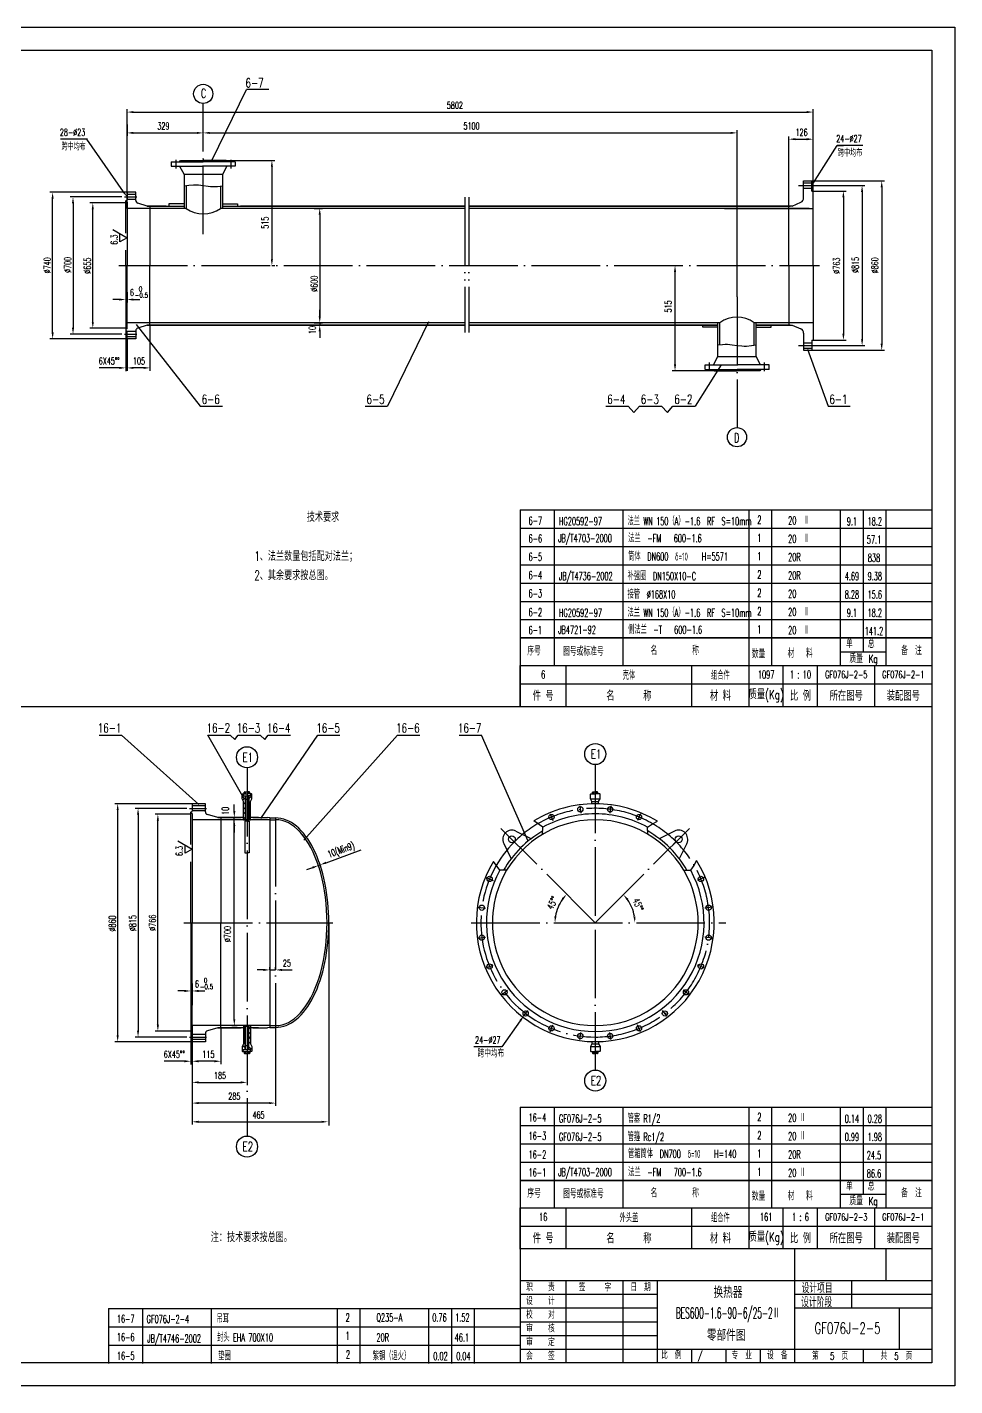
# Model space of a CAD drawing. Extents: x -1018 to 1609, y -45 to 1303.
# Drawn here: x -583 to -177, y -41 to 553 of the extents above; entities that cross this region are included whole.
import ezdxf
from ezdxf.enums import TextEntityAlignment as Align

# ---------------------------------------------------------------- set-up
doc = ezdxf.new("R2010")
doc.units = 0
doc.header["$MEASUREMENT"] = 0
doc.linetypes.add('DASHDOT-M', pattern=[36, 30, -3, 0, -3])
doc.linetypes.add('DIVIDE-M', pattern=[39, 30, -3, 0, -3, 0, -3])
doc.layers.get('0').update_dxf_attribs({"linetype": 'CONTINUOUS'})
for name, color, linetype in [('CDR_DWG1', 4, 'CONTINUOUS'), ('CDR_DWG2', 2, 'CONTINUOUS'), ('CDR_DWG3', 1, 'DASHDOT-M'), ('CDR_DWG4', 3, 'DIVIDE-M')]:
    doc.layers.add(name, color=color, linetype=linetype)
doc.styles.add('HZ', font='romans', dxfattribs={"width": 0.7, "bigfont": 'hz'})

# ---------------------------------------------------------------- blocks, each defined once
blk = doc.blocks.new('*X49')
for p, q in [((15.53, 49.48), (16.04, 49.98)), ((15.79, 47.61), (16.92, 48.74)), ((18.35, 48.05), (19.73, 49.43)), ((16.16, 45.86), (16.92, 46.62)), ((16.16, 43.74), (16.92, 44.5)), ((16.16, 41.62), (16.92, 42.38)), ((18.35, 45.93), (19.1, 46.68)), ((18.35, 43.8), (19.1, 44.56)), ((18.35, 41.68), (19.1, 42.44)), ((16.16, 39.5), (16.92, 40.26)), ((18.35, 39.56), (19.1, 40.32))]:
    blk.add_line(p, q)

msp = doc.modelspace()

# ---------------------------------------------------------------- linework, layer by layer
for p, q in [((-1018.08, 552.71), (-177.08, 552.71)), ((-177.08, 552.71), (-177.08, -41.29)), ((-501.91, 494.48), (-486.81, 525.45)), ((-477.11, 525.45), (-486.81, 525.45)), ((-539.02, 510.22), (-539.02, 516.83)), ((-505.72, 506.48), (-505.72, 519.34)), ((-239.02, 481.08), (-239.02, 516.83)), ((-536.22, 515.58), (-241.82, 515.58)), ((-539.02, 510.22), (-539.02, 505.23)), ((-539.02, 473.48), (-539.02, 510.22)), ((-536.22, 506.48), (-508.52, 506.48)), ((-505.72, 498.93), (-505.72, 507.73)), ((-505.72, 506.48), (-505.72, 507.73)), ((-502.92, 506.48), (-275.12, 506.48)), ((-272.32, 434.78), (-272.32, 507.73)), ((-249.62, 474.48), (-249.62, 504.98)), ((-239.02, 492.03), (-239.02, 504.98)), ((-556.74, 503.7), (-568.09, 503.7)), ((-556.38, 503.7), (-556.74, 503.7)), ((-540.61, 480.77), (-556.56, 503.7)), ((-246.82, 503.73), (-241.82, 503.73)), ((-238.13, 485.85), (-228.6, 500.95)), ((-228.6, 500.95), (-225.8, 500.95)), ((-217.25, 500.95), (-228.6, 500.95)), ((-495.71, 494.48), (-474.45, 494.48)), ((-475.7, 491.68), (-475.7, 451.28)), ((-239.62, 485.48), (-207.8, 485.48)), ((-237.52, 483.48), (-216.38, 483.48)), ((-209.05, 482.68), (-209.05, 414.28)), ((-539.02, 480.51), (-572.83, 480.51)), ((-571.58, 419.26), (-571.58, 477.71)), ((-541.29, 478.47), (-563.91, 478.47)), ((-562.66, 475.67), (-562.66, 421.3)), ((-539.62, 475.88), (-555.26, 475.88)), ((-239.02, 481.08), (-224.56, 481.08)), ((-225.81, 478.28), (-225.81, 418.68)), ((-217.63, 480.68), (-217.63, 416.28)), ((-554.01, 423.88), (-554.01, 473.08)), ((-457.17, 473.48), (-453.53, 473.48)), ((-454.78, 470.68), (-454.78, 426.28)), ((-545.26, 464.25), (-539.02, 460.64)), ((-542.14, 458.84), (-542.14, 462.45)), ((-539.02, 460.64), (-542.14, 458.84)), ((-475.79, 448.48), (-474.45, 448.48)), ((-301.79, 448.48), (-298.18, 448.48)), ((-299.43, 405.28), (-299.43, 445.68)), ((-539.62, 433.76), (-539.62, 432.37)), ((-539.02, 436.87), (-539.02, 432.37)), ((-542.42, 433.62), (-545.22, 433.62)), ((-539.02, 433.62), (-539.62, 433.62)), ((-539.02, 433.62), (-539.62, 433.62)), ((-536.22, 433.62), (-533.42, 433.62)), ((-454.78, 426.28), (-454.78, 429.08)), ((-535.12, 422.77), (-507, 386.95)), ((-529, 422.68), (-529, 402.49)), ((-457.17, 423.48), (-453.53, 423.48)), ((-454.78, 422.48), (-456.03, 422.48)), ((-454.78, 423.48), (-454.78, 422.48)), ((-454.78, 423.48), (-454.78, 422.48)), ((-407.24, 423.84), (-425.22, 386.95)), ((-539.02, 416.46), (-572.83, 416.46)), ((-541.29, 418.5), (-563.91, 418.5)), ((-539.62, 421.08), (-555.26, 421.08)), ((-539.62, 420.46), (-539.62, 402.32)), ((-539.02, 416.46), (-539.02, 404.99)), ((-454.78, 419.68), (-454.78, 416.88)), ((-239.02, 415.88), (-224.56, 415.88)), ((-241.55, 411.99), (-232.53, 386.95)), ((-239.62, 411.48), (-207.8, 411.48)), ((-237.52, 413.48), (-216.38, 413.48)), ((-539.02, 403.74), (-539.02, 404.99)), ((-539.02, 404.98), (-539.02, 402.49)), ((-279.32, 405.08), (-290.64, 386.95)), ((-542.42, 403.74), (-551.2, 403.74)), ((-539.02, 403.74), (-539.62, 403.74)), ((-539.02, 403.74), (-539.62, 403.74)), ((-531.8, 403.74), (-536.22, 403.74)), ((-277.32, 402.48), (-300.68, 402.48)), ((-272.32, 398.04), (-272.32, 389.23)), ((-507, 386.95), (-497.3, 386.95)), ((-434.92, 386.95), (-425.22, 386.95)), ((-329.65, 386.95), (-319.95, 386.95)), ((-319.95, 386.95), (-317.45, 384.21)), ((-317.45, 384.21), (-315, 386.95)), ((-315, 386.95), (-305.3, 386.95)), ((-305.3, 386.95), (-302.79, 384.21)), ((-302.79, 384.21), (-300.34, 386.95)), ((-300.34, 386.95), (-290.64, 386.95)), ((-272.32, 390.48), (-272.32, 377.63)), ((-232.53, 386.95), (-222.83, 386.95)), ((-217.08, 293.68), (-217.08, 341.68)), ((-367.08, 333.68), (-187.08, 333.68)), ((-367.08, 325.68), (-187.08, 325.68)), ((-367.08, 317.68), (-187.08, 317.68)), ((-367.08, 309.68), (-187.08, 309.68)), ((-367.08, 301.68), (-187.08, 301.68)), ((-367.08, 293.68), (-187.08, 293.68)), ((-367.08, 293.68), (-187.08, 293.68)), ((-217.08, 285.68), (-217.08, 293.68)), ((-367.08, 285.68), (-187.08, 285.68)), ((-187.08, 285.68), (-367.08, 285.68)), ((-217.08, 279.68), (-217.08, 285.68)), ((-227.08, 279.68), (-207.08, 279.68)), ((-367.08, 255.68), (-367.08, 273.68)), ((-367.08, 265.68), (-187.08, 265.68)), ((-367.08, 265.68), (-187.08, 265.68)), ((-993.08, 255.71), (-187.08, 255.71)), ((-551.22, 243.24), (-541.52, 243.24)), ((-507.58, 212.79), (-541.52, 243.24)), ((-487.87, 215.39), (-503.68, 243.24)), ((-503.68, 243.24), (-493.98, 243.24)), ((-493.98, 243.24), (-491.95, 241.23)), ((-491.95, 241.23), (-490.47, 243.24)), ((-490.47, 243.24), (-480.77, 243.24)), ((-480.77, 243.24), (-478.74, 241.23)), ((-480.55, 206.78), (-455.66, 243.24)), ((-478.74, 241.23), (-477.26, 243.24)), ((-477.26, 243.24), (-467.56, 243.24)), ((-461.76, 197.26), (-420.78, 243.24)), ((-455.66, 243.24), (-445.96, 243.24)), ((-420.78, 243.24), (-411.08, 243.24)), ((-393.77, 243.24), (-384.07, 243.24)), ((-363.7, 196.8), (-384.07, 243.24)), ((-510.56, 213.22), (-544.38, 213.22)), ((-543.13, 111.97), (-543.13, 210.42)), ((-512.83, 211.18), (-535.46, 211.18)), ((-534.21, 208.38), (-534.21, 114.01)), ((-511.16, 208.59), (-526.81, 208.59)), ((-492.13, 209.99), (-492.13, 212.79)), ((-525.56, 116.59), (-525.56, 205.79)), ((-492.13, 118.99), (-492.13, 207.19)), ((-492.13, 203.39), (-492.13, 200.59)), ((-516.81, 196.96), (-510.56, 193.35)), ((-513.69, 191.55), (-513.69, 195.15)), ((-510.56, 193.35), (-513.69, 191.55)), ((-452, 187.43), (-436.7, 193.08)), ((-458, 185.22), (-460.63, 184.25)), ((-455.11, 185.46), (-455.81, 187.36)), ((-455.37, 186.19), (-454.62, 186.47)), ((-454.36, 185.74), (-455.06, 187.64)), ((-450.78, 161.19), (-450.78, 72.53)), ((-479.38, 140.54), (-482.18, 140.54)), ((-476.58, 140.54), (-476.58, 141.79)), ((-476.58, 140.54), (-474.08, 140.54)), ((-474.08, 140.54), (-474.08, 141.79)), ((-471.28, 140.54), (-466.77, 140.54)), ((-513.96, 131.33), (-516.76, 131.33)), ((-511.16, 131.47), (-511.16, 125.08)), ((-510.56, 131.33), (-511.16, 131.33)), ((-510.56, 131.33), (-511.16, 131.33)), ((-510.56, 134.58), (-510.56, 125.08)), ((-507.76, 131.33), (-504.96, 131.33)), ((-511.16, 113.79), (-526.81, 113.79)), ((-511.16, 113.17), (-511.16, 99.2)), ((-510.56, 116.19), (-510.56, 74.77)), ((-498.06, 115.39), (-498.06, 99.36)), ((-493.25, 116.19), (-490.88, 116.19)), ((-474.08, 117.6), (-474.08, 81.07)), ((-367.07, 118.33), (-375.19, 106.9)), ((-510.56, 109.17), (-544.38, 109.17)), ((-512.83, 111.21), (-535.46, 111.21)), ((-510.56, 109.17), (-510.56, 112.5)), ((-510.56, 101.86), (-510.56, 99.36)), ((-510.56, 100.61), (-510.56, 101.86)), ((-375.19, 106.9), (-387.37, 106.9)), ((-513.96, 100.61), (-522.75, 100.61)), ((-510.56, 100.61), (-511.16, 100.61)), ((-510.56, 100.61), (-511.16, 100.61)), ((-500.86, 100.61), (-507.76, 100.61)), ((-510.56, 91.48), (-510.56, 90.12)), ((-507.76, 91.37), (-489.38, 91.37)), ((-486.58, 91.48), (-486.58, 90.12)), ((-510.56, 83.65), (-510.56, 81.78)), ((-510.56, 82.71), (-510.56, 81.07)), ((-476.88, 82.32), (-507.76, 82.32)), ((-217.08, 48.52), (-217.08, 80.52)), ((-510.56, 75.23), (-510.56, 72.89)), ((-507.76, 74.14), (-453.97, 74.14)), ((-367.08, 72.52), (-187.08, 72.52)), ((-367.08, 64.52), (-187.08, 64.52)), ((-367.08, 56.52), (-187.08, 56.52)), ((-187.08, 48.52), (-367.08, 48.52)), ((-367.08, 48.52), (-187.08, 48.52)), ((-217.08, 42.52), (-217.08, 48.52)), ((-227.08, 42.52), (-207.08, 42.52)), ((-367.08, 18.52), (-367.08, 36.52)), ((-367.08, 36.52), (-187.08, 36.52)), ((-367.08, 28.52), (-187.08, 28.52)), ((-367.08, 28.52), (-187.08, 28.52)), ((-367.08, 18.74), (-187.08, 18.74)), ((-207.09, 4.74), (-207.09, 18.74)), ((-367.09, 4.74), (-187.09, 4.74)), ((-347.09, -31.26), (-347.09, 4.74)), ((-322.09, -31.26), (-322.09, 4.74)), ((-307.09, -31.26), (-307.09, 4.74)), ((-222.09, -7.26), (-222.09, 4.74)), ((-222.09, -7.26), (-222.09, 4.74)), ((-367.09, -1.26), (-307.09, -1.26)), ((-247.09, -1.26), (-187.09, -1.26)), ((-397.08, -31.48), (-397.08, -7.48)), ((-387.08, -31.48), (-387.08, -7.48)), ((-367.09, -7.26), (-307.09, -7.26)), ((-247.09, -7.26), (-187.09, -7.26)), ((-201.47, -7.26), (-201.47, -25.26)), ((-547.08, -15.48), (-367.08, -15.48)), ((-367.09, -13.26), (-307.09, -13.26)), ((-547.08, -23.48), (-367.08, -23.48)), ((-367.09, -19.26), (-307.09, -19.26)), ((-367.09, -25.26), (-187.09, -25.26)), ((-292.09, -31.26), (-292.09, -25.26)), ((-277.09, -31.26), (-277.09, -25.26)), ((-262.09, -31.26), (-262.09, -25.26)), ((-217.09, -31.26), (-217.09, -25.26)), ((-177.08, -41.29), (-1018.08, -41.29))]:
    msp.add_line(p, q)
at = {"extrusion": (0, 0, -1), "flags": 128}
for points in [[(514.12, 483.34), (512.01, 483.62), (509.91, 483.8), (508.86, 483.82), (507.81, 483.78), (505.71, 483.54), (503.62, 483.24), (502.57, 483.12), (501.52, 483.05), (500.47, 483.04), (499.42, 483.11), (497.32, 483.34)], [(263.92, 413.62), (266.02, 413.34), (268.13, 413.16), (269.18, 413.14), (270.23, 413.19), (272.32, 413.43), (274.42, 413.73), (275.47, 413.85), (276.52, 413.92), (277.57, 413.92), (278.62, 413.86), (280.72, 413.62)]]:
    msp.add_lwpolyline(points, dxfattribs=at)
for radius, start, end in [(17.63, 144.11024, 170.88976), (17.35, 9.25788, 35.74212)]:
    msp.add_arc((-334.31, 161.19), radius, start, end)
for points in [[(-536.22, 516.05), (-536.22, 515.12), (-539.02, 515.58)], [(-241.82, 516.05), (-241.82, 515.12), (-239.02, 515.58)], [(-536.22, 506.95), (-536.22, 506.02), (-539.02, 506.48)], [(-508.52, 506.95), (-508.52, 506.02), (-505.72, 506.48)], [(-502.92, 506.95), (-502.92, 506.02), (-505.72, 506.48)], [(-275.12, 506.95), (-275.12, 506.02), (-272.32, 506.48)], [(-246.82, 504.2), (-246.82, 503.27), (-249.62, 503.73)], [(-241.82, 504.2), (-241.82, 503.27), (-239.02, 503.73)], [(-476.17, 491.68), (-475.23, 491.68), (-475.7, 494.48)], [(-237.73, 485.6), (-238.52, 486.1), (-239.62, 483.48)], [(-218.1, 480.68), (-217.16, 480.68), (-217.63, 483.48)], [(-209.52, 482.68), (-208.59, 482.68), (-209.05, 485.48)], [(-571.11, 477.71), (-572.05, 477.71), (-571.58, 480.51)], [(-562.2, 475.67), (-563.13, 475.67), (-562.66, 478.47)], [(-553.55, 473.08), (-554.48, 473.08), (-554.01, 475.88)], [(-540.23, 481.03), (-541, 480.5), (-539.02, 478.47)], [(-226.28, 478.28), (-225.34, 478.28), (-225.81, 481.08)], [(-455.25, 470.68), (-454.31, 470.68), (-454.78, 473.48)], [(-476.17, 451.28), (-475.23, 451.28), (-475.7, 448.48)], [(-299.89, 445.68), (-298.96, 445.68), (-299.43, 448.48)], [(-542.42, 434.09), (-542.42, 433.15), (-539.62, 433.62)], [(-536.22, 434.09), (-536.22, 433.15), (-539.02, 433.62)], [(-536.22, 434.09), (-536.22, 433.15), (-539.02, 433.62)], [(-553.55, 423.88), (-554.48, 423.88), (-554.01, 421.08)], [(-455.25, 426.28), (-454.31, 426.28), (-454.78, 423.48)], [(-455.25, 426.28), (-454.31, 426.28), (-454.78, 423.48)], [(-455.25, 419.68), (-454.31, 419.68), (-454.78, 422.48)], [(-571.11, 419.26), (-572.05, 419.26), (-571.58, 416.46)], [(-562.2, 421.3), (-563.13, 421.3), (-562.66, 418.5)], [(-226.28, 418.68), (-225.34, 418.68), (-225.81, 415.88)], [(-218.1, 416.28), (-217.16, 416.28), (-217.63, 413.48)], [(-209.52, 414.28), (-208.59, 414.28), (-209.05, 411.48)], [(-542.42, 404.2), (-542.42, 403.27), (-539.62, 403.74)], [(-536.22, 404.2), (-536.22, 403.27), (-539.02, 403.74)], [(-531.8, 404.2), (-531.8, 403.27), (-529, 403.74)], [(-299.89, 405.28), (-298.96, 405.28), (-299.43, 402.48)], [(-542.66, 210.42), (-543.59, 210.42), (-543.13, 213.22)], [(-533.75, 208.38), (-534.68, 208.38), (-534.21, 211.18)], [(-525.09, 205.79), (-526.03, 205.79), (-525.56, 208.59)], [(-492.6, 209.99), (-491.67, 209.99), (-492.13, 207.19)], [(-492.6, 203.39), (-491.67, 203.39), (-492.13, 206.19)], [(-492.6, 203.39), (-491.67, 203.39), (-492.13, 206.19)], [(-458.16, 185.66), (-457.84, 184.78), (-455.37, 186.19)], [(-452.16, 187.87), (-451.84, 187), (-454.62, 186.47)], [(-348.94, 171.83), (-348.23, 171.22), (-346.77, 173.66)], [(-320.58, 171.02), (-319.87, 171.63), (-322.04, 173.46)], [(-351.25, 163.95), (-352.18, 164.02), (-351.93, 161.19)], [(-316.72, 164.02), (-317.65, 163.95), (-316.96, 161.19)], [(-479.38, 141.01), (-479.38, 140.08), (-476.58, 140.54)], [(-471.28, 141.01), (-471.28, 140.08), (-474.08, 140.54)], [(-513.96, 131.8), (-513.96, 130.86), (-511.16, 131.33)], [(-507.76, 131.8), (-507.76, 130.86), (-510.56, 131.33)], [(-507.76, 131.8), (-507.76, 130.86), (-510.56, 131.33)], [(-492.6, 118.99), (-491.67, 118.99), (-492.13, 116.19)], [(-367.45, 118.6), (-366.69, 118.06), (-365.44, 120.61)], [(-533.75, 114.01), (-534.68, 114.01), (-534.21, 111.21)], [(-525.09, 116.59), (-526.03, 116.59), (-525.56, 113.79)], [(-542.66, 111.97), (-543.59, 111.97), (-543.13, 109.17)], [(-513.96, 101.08), (-513.96, 100.14), (-511.16, 100.61)], [(-507.76, 101.08), (-507.76, 100.14), (-510.56, 100.61)], [(-500.86, 101.08), (-500.86, 100.14), (-498.06, 100.61)], [(-507.76, 91.84), (-507.76, 90.91), (-510.56, 91.37)], [(-489.38, 91.84), (-489.38, 90.91), (-486.58, 91.37)], [(-507.76, 82.79), (-507.76, 81.86), (-510.56, 82.32)], [(-476.88, 82.79), (-476.88, 81.86), (-474.08, 82.32)], [(-507.76, 74.6), (-507.76, 73.67), (-510.56, 74.14)], [(-453.97, 74.6), (-453.97, 73.67), (-451.17, 74.14)]]:
    msp.add_solid(points)
at = {"layer": 'CDR_DWG1'}
for p, q in [((-993.08, 542.71), (-187.08, 542.71)), ((-187.08, 542.71), (-187.08, -31.29)), ((-519.72, 493.88), (-519.72, 491.88)), ((-519.72, 493.88), (-505.72, 493.88)), ((-516.17, 493.88), (-515.72, 494.48)), ((-515.72, 494.48), (-505.72, 494.48)), ((-495.71, 494.48), (-505.72, 494.48)), ((-491.72, 493.88), (-505.72, 493.88)), ((-495.26, 493.88), (-495.71, 494.48)), ((-491.72, 493.88), (-491.72, 491.88)), ((-519.72, 491.88), (-505.72, 491.88)), ((-516.05, 491.88), (-514.12, 488.24)), ((-497.32, 488.24), (-514.12, 488.24)), ((-514.12, 488.24), (-514.12, 473.48)), ((-491.72, 491.88), (-505.72, 491.88)), ((-495.38, 491.88), (-497.32, 488.24)), ((-497.32, 488.24), (-497.32, 473.48)), ((-513.22, 483.47), (-513.22, 473.48)), ((-498.22, 483.23), (-498.22, 473.48)), ((-243.22, 485.48), (-239.62, 485.48)), ((-243.22, 478.01), (-243.22, 485.48)), ((-243.22, 484.63), (-239.62, 484.63)), ((-243.22, 482.33), (-239.62, 482.33)), ((-239.62, 481.08), (-239.62, 485.48)), ((-539.62, 476.83), (-539.02, 477.17)), ((-539.62, 462.6), (-539.62, 476.83)), ((-539.02, 476.19), (-539.62, 476.19)), ((-539.02, 480.51), (-539.02, 477.17)), ((-535.22, 480.51), (-539.02, 480.51)), ((-535.22, 479.62), (-539.02, 479.62)), ((-535.22, 477.32), (-539.02, 477.32)), ((-539.02, 476.19), (-539.02, 448.48)), ((-535.22, 476.98), (-535.22, 480.51)), ((-530.29, 474.48), (-534.33, 475.82)), ((-514.12, 475.48), (-520.72, 475.48)), ((-520.72, 475.48), (-520.72, 474.48)), ((-497.32, 475.48), (-490.72, 475.48)), ((-490.72, 475.48), (-490.72, 474.48)), ((-248.15, 474.48), (-244.39, 476.19)), ((-239.62, 481.08), (-239.02, 481.08)), ((-239.02, 448.48), (-239.02, 481.08)), ((-513.22, 473.48), (-539.02, 473.48)), ((-530.31, 474.48), (-514.12, 474.48)), ((-521.97, 474.48), (-530.29, 474.48)), ((-529.02, 474.48), (-529.02, 448.48)), ((-391.29, 473.48), (-498.22, 473.48)), ((-497.32, 474.48), (-391.29, 474.48)), ((-391.29, 474.48), (-489.47, 474.48)), ((-338.5, 474.48), (-389.57, 474.48)), ((-389.57, 474.48), (-338.5, 474.48)), ((-338.5, 473.48), (-389.57, 473.48)), ((-338.5, 474.48), (-275.06, 474.48)), ((-275.06, 474.48), (-338.5, 474.48)), ((-273.85, 473.48), (-338.5, 473.48)), ((-277.77, 473.48), (-239.02, 473.48)), ((-240.82, 473.48), (-277.77, 473.48)), ((-276.57, 474.48), (-249.03, 474.48)), ((-249.01, 474.48), (-276.57, 474.48)), ((-276.57, 474.48), (-249.03, 474.48)), ((-248.15, 474.48), (-276.57, 474.48)), ((-249.62, 448.48), (-249.62, 474.48)), ((-539.62, 448.48), (-539.62, 455.16)), ((-539.62, 448.48), (-539.62, 420.14)), ((-539.02, 420.78), (-539.02, 448.48)), ((-529, 422.68), (-529, 448.48)), ((-249.62, 448.48), (-249.62, 422.48)), ((-239.02, 448.48), (-239.02, 415.88)), ((-391.29, 423.48), (-539.02, 423.48)), ((-530.29, 422.48), (-534.33, 421.14)), ((-530.31, 422.48), (-391.29, 422.48)), ((-391.29, 422.48), (-530.29, 422.48)), ((-382.37, 423.48), (-389.57, 423.48)), ((-389.57, 422.48), (-383.58, 422.48)), ((-383.58, 422.48), (-389.57, 422.48)), ((-338.5, 423.48), (-387.28, 423.48)), ((-338.5, 422.48), (-386.07, 422.48)), ((-386.07, 422.48), (-338.5, 422.48)), ((-279.82, 423.48), (-338.5, 423.48)), ((-280.72, 422.48), (-338.5, 422.48)), ((-338.5, 422.48), (-280.72, 422.48)), ((-287.32, 421.48), (-287.32, 422.48)), ((-280.72, 408.73), (-280.72, 423.48)), ((-279.82, 413.73), (-279.82, 423.48)), ((-264.82, 413.5), (-264.82, 423.48)), ((-239.02, 423.48), (-264.82, 423.48)), ((-263.92, 408.73), (-263.92, 423.48)), ((-263.92, 422.48), (-248.15, 422.48)), ((-249.03, 422.48), (-263.92, 422.48)), ((-257.32, 421.48), (-257.32, 422.48)), ((-248.15, 422.48), (-244.39, 420.77)), ((-539.02, 420.78), (-539.62, 420.78)), ((-539.62, 420.14), (-539.02, 419.8)), ((-539.02, 416.46), (-539.02, 419.8)), ((-535.22, 419.65), (-539.02, 419.65)), ((-535.22, 417.35), (-539.02, 417.35)), ((-535.22, 416.46), (-539.02, 416.46)), ((-535.22, 419.99), (-535.22, 416.46)), ((-280.72, 421.48), (-287.32, 421.48)), ((-263.92, 421.48), (-257.32, 421.48)), ((-243.22, 418.95), (-243.22, 411.48)), ((-239.62, 415.88), (-239.02, 415.88)), ((-239.62, 415.88), (-239.62, 411.48)), ((-243.22, 414.63), (-239.62, 414.63)), ((-243.22, 412.33), (-239.62, 412.33)), ((-243.22, 411.48), (-239.62, 411.48)), ((-286.32, 405.08), (-272.32, 405.08)), ((-286.32, 403.08), (-286.32, 405.08)), ((-282.65, 405.08), (-280.72, 408.73)), ((-280.72, 408.73), (-263.92, 408.73)), ((-258.32, 405.08), (-272.32, 405.08)), ((-261.99, 405.08), (-263.92, 408.73)), ((-258.32, 403.08), (-258.32, 405.08)), ((-286.32, 403.08), (-272.32, 403.08)), ((-282.77, 403.08), (-282.33, 402.48)), ((-282.33, 402.48), (-272.32, 402.48)), ((-258.32, 403.08), (-272.32, 403.08)), ((-262.32, 402.48), (-272.32, 402.48)), ((-261.87, 403.08), (-262.32, 402.48)), ((-367.08, 341.68), (-367.08, 293.68)), ((-367.08, 341.68), (-187.08, 341.68)), ((-352.08, 293.68), (-352.08, 341.68)), ((-322.08, 293.68), (-322.08, 341.68)), ((-267.08, 293.68), (-267.08, 341.68)), ((-257.08, 293.68), (-257.08, 341.68)), ((-227.08, 293.68), (-227.08, 341.68)), ((-207.08, 293.68), (-207.08, 341.68)), ((-367.08, 293.68), (-367.08, 255.68)), ((-352.08, 285.68), (-352.08, 293.68)), ((-322.08, 285.68), (-322.08, 293.68)), ((-267.08, 285.68), (-267.08, 293.68)), ((-257.08, 285.68), (-257.08, 293.68)), ((-227.08, 285.68), (-227.08, 293.68)), ((-207.08, 285.68), (-207.08, 293.68)), ((-352.08, 273.68), (-352.08, 285.68)), ((-322.08, 273.68), (-322.08, 285.68)), ((-267.08, 273.68), (-267.08, 285.68)), ((-257.08, 273.68), (-257.08, 285.68)), ((-227.08, 273.68), (-227.08, 285.68)), ((-207.08, 273.68), (-207.08, 285.68)), ((-367.08, 273.68), (-187.08, 273.68)), ((-347.08, 255.68), (-347.08, 273.68)), ((-292.08, 255.68), (-292.08, 273.68)), ((-267.08, 255.68), (-267.08, 273.68)), ((-252.08, 255.68), (-252.08, 273.68)), ((-237.08, 255.68), (-237.08, 273.68)), ((-212.08, 255.68), (-212.08, 273.68)), ((-488.69, 217.37), (-488.52, 217.53)), ((-488.69, 215.27), (-488.69, 217.37)), ((-488.06, 214.17), (-488.69, 215.27)), ((-488.52, 217.53), (-488.19, 217.53)), ((-488.19, 217.53), (-488.19, 216.69)), ((-488.19, 216.69), (-487.43, 216.69)), ((-488.14, 217.51), (-486.58, 217.51)), ((-488.06, 206.36), (-488.06, 214.17)), ((-487.76, 217.51), (-487.76, 218.22)), ((-487.47, 218.35), (-486.58, 218.35)), ((-487.43, 216.69), (-487.43, 206.19)), ((-487.43, 216.69), (-487.31, 216.53)), ((-487.43, 216.69), (-486.59, 216.69)), ((-487.31, 216.53), (-487.31, 206.36)), ((-486.58, 215.02), (-487.3, 215.02)), ((-487.17, 217.51), (-487.17, 218.22)), ((-485.75, 216.69), (-486.59, 216.69)), ((-485.7, 218.35), (-486.58, 218.35)), ((-485.03, 217.51), (-486.58, 217.51)), ((-486.58, 215.02), (-485.88, 215.02)), ((-486, 217.51), (-486, 218.22)), ((-485.75, 216.69), (-485.88, 216.53)), ((-485.88, 216.53), (-485.88, 206.36)), ((-485.75, 216.69), (-485.75, 206.19)), ((-485, 216.69), (-485.75, 216.69)), ((-485.41, 217.51), (-485.41, 218.22)), ((-485.12, 214.17), (-484.49, 215.27)), ((-485.12, 208.29), (-485.12, 214.17)), ((-485, 217.53), (-485, 216.69)), ((-484.66, 217.53), (-485, 217.53)), ((-484.49, 217.37), (-484.66, 217.53)), ((-484.49, 215.27), (-484.49, 217.37)), ((-336.41, 217.37), (-336.25, 217.53)), ((-336.41, 215.27), (-336.41, 217.37)), ((-336.41, 215.27), (-332.21, 215.27)), ((-335.78, 214.17), (-336.41, 215.27)), ((-336.25, 217.53), (-335.91, 217.53)), ((-335.86, 217.51), (-334.31, 217.51)), ((-335.78, 214.17), (-332.84, 214.17)), ((-335.78, 213.17), (-335.78, 214.17)), ((-335.48, 217.51), (-335.48, 218.22)), ((-335.19, 218.35), (-334.31, 218.35)), ((-334.89, 217.51), (-334.89, 218.22)), ((-333.42, 218.35), (-334.31, 218.35)), ((-332.75, 217.51), (-334.31, 217.51)), ((-333.72, 217.51), (-333.72, 218.22)), ((-333.13, 217.51), (-333.13, 218.22)), ((-332.84, 214.17), (-332.21, 215.27)), ((-332.84, 213.17), (-332.84, 214.17)), ((-332.38, 217.53), (-332.72, 217.53)), ((-332.21, 217.37), (-332.38, 217.53)), ((-332.21, 215.27), (-332.21, 217.37)), ((-511.16, 209.54), (-510.56, 209.88)), ((-511.16, 195.31), (-511.16, 209.54)), ((-510.56, 208.9), (-511.16, 208.9)), ((-510.56, 213.22), (-510.56, 209.88)), ((-504.78, 213.22), (-510.56, 213.22)), ((-504.78, 212.33), (-510.56, 212.33)), ((-504.78, 210.03), (-510.56, 210.03)), ((-510.56, 208.9), (-510.56, 161.19)), ((-504.78, 209.69), (-504.78, 213.22)), ((-499.36, 207.19), (-503.9, 208.53)), ((-485.12, 206.36), (-485.12, 208.29)), ((-476.58, 206.19), (-510.56, 206.19)), ((-499.37, 207.19), (-489.08, 207.19)), ((-488.06, 207.19), (-499.36, 207.19)), ((-498.08, 207.19), (-498.08, 161.19)), ((-487.89, 206.19), (-488.06, 206.36)), ((-488.06, 206.21), (-485.12, 206.21)), ((-487.43, 206.19), (-487.89, 206.19)), ((-486.58, 205.6), (-487.52, 205.6)), ((-487.52, 205.6), (-487.52, 191.72)), ((-487.31, 206.36), (-487.43, 206.19)), ((-487.31, 206.36), (-486.59, 206.36)), ((-485.88, 206.36), (-486.59, 206.36)), ((-486.58, 205.6), (-485.65, 205.6)), ((-485.88, 206.36), (-485.75, 206.19)), ((-485.75, 206.19), (-485.29, 206.19)), ((-485.65, 205.6), (-485.65, 191.72)), ((-485.29, 206.19), (-485.12, 206.36)), ((-481.56, 207.19), (-485.12, 207.19)), ((-484.08, 207.19), (-477.65, 207.19)), ((-476.58, 206.99), (-477.65, 207.19)), ((-476.58, 206.99), (-476.58, 161.19)), ((-476.58, 206.99), (-474.08, 206.99)), ((-476.58, 206.19), (-474.08, 206.19)), ((-357.21, 202.92), (-361.12, 205.75)), ((-357.33, 199.86), (-357.21, 202.92)), ((-311.4, 202.92), (-309.26, 204.47)), ((-311.29, 199.86), (-311.4, 202.92)), ((-309.26, 204.47), (-307.11, 205.51)), ((-368.99, 201.23), (-362.25, 197.91)), ((-299.62, 201.23), (-306.36, 197.91)), ((-300.18, 195.31), (-297.72, 197.77)), ((-487.52, 191.72), (-486.58, 191.72)), ((-485.65, 191.72), (-486.58, 191.72)), ((-374.35, 195.88), (-371.03, 189.14)), ((-294.27, 195.88), (-297.58, 189.14)), ((-511.16, 161.19), (-511.16, 187.86)), ((-376.03, 184.1), (-378.86, 188)), ((-372.97, 184.21), (-376.03, 184.1)), ((-295.64, 184.21), (-292.58, 184.1)), ((-292.58, 184.1), (-291.03, 186.24)), ((-291.03, 186.24), (-289.98, 188.39)), ((-511.16, 161.19), (-511.16, 112.85)), ((-510.56, 113.48), (-510.56, 161.19)), ((-498.06, 115.39), (-498.06, 161.19)), ((-476.58, 161.19), (-476.58, 115.39)), ((-510.56, 113.48), (-511.16, 113.48)), ((-476.58, 116.19), (-511.1, 116.19)), ((-499.36, 115.19), (-503.9, 113.85)), ((-499.37, 115.19), (-489.08, 115.19)), ((-488.06, 115.19), (-499.36, 115.19)), ((-487.89, 116.19), (-488.06, 116.02)), ((-488.06, 116.17), (-485.12, 116.17)), ((-488.06, 116.02), (-488.06, 108.21)), ((-487.43, 116.19), (-487.89, 116.19)), ((-487.31, 116.02), (-487.43, 116.19)), ((-487.43, 105.69), (-487.43, 116.19)), ((-487.31, 116.02), (-486.59, 116.02)), ((-487.31, 105.86), (-487.31, 116.02)), ((-485.88, 116.02), (-486.59, 116.02)), ((-485.88, 116.02), (-485.75, 116.19)), ((-485.88, 105.86), (-485.88, 116.02)), ((-485.75, 116.19), (-485.29, 116.19)), ((-485.75, 105.69), (-485.75, 116.19)), ((-485.29, 116.19), (-485.12, 116.02)), ((-485.12, 116.02), (-485.12, 114.1)), ((-481.56, 115.19), (-485.12, 115.19)), ((-485.12, 114.1), (-485.12, 108.21)), ((-484.08, 115.19), (-477.65, 115.19)), ((-476.58, 115.39), (-477.65, 115.19)), ((-476.58, 116.19), (-474.08, 116.19)), ((-476.58, 115.39), (-474.08, 115.39)), ((-511.16, 112.85), (-510.56, 112.5)), ((-504.78, 112.36), (-510.56, 112.36)), ((-504.78, 110.06), (-510.56, 110.06)), ((-504.78, 109.17), (-510.56, 109.17)), ((-504.78, 112.7), (-504.78, 109.17)), ((-488.06, 108.21), (-488.69, 107.12)), ((-488.69, 107.12), (-488.69, 105.02)), ((-486.58, 107.36), (-487.3, 107.36)), ((-486.58, 107.36), (-485.88, 107.36)), ((-485.12, 108.21), (-484.49, 107.12)), ((-484.49, 107.12), (-484.49, 105.02)), ((-335.78, 108.21), (-336.41, 107.12)), ((-336.41, 107.12), (-336.41, 105.02)), ((-336.41, 107.12), (-332.21, 107.12)), ((-335.78, 109.21), (-335.78, 108.21)), ((-335.78, 108.21), (-332.84, 108.21)), ((-332.84, 109.21), (-332.84, 108.21)), ((-332.84, 108.21), (-332.21, 107.12)), ((-332.21, 107.12), (-332.21, 105.02)), ((-488.69, 105.02), (-488.52, 104.85)), ((-488.52, 104.85), (-488.19, 104.85)), ((-488.19, 105.69), (-487.43, 105.69)), ((-488.19, 104.85), (-488.19, 105.69)), ((-488.14, 104.88), (-486.58, 104.88)), ((-487.76, 104.88), (-487.76, 104.16)), ((-487.47, 104.04), (-486.58, 104.04)), ((-487.43, 105.69), (-487.31, 105.86)), ((-487.43, 105.7), (-486.59, 105.7)), ((-487.17, 104.88), (-487.17, 104.16)), ((-485.75, 105.7), (-486.59, 105.7)), ((-485.03, 104.88), (-486.58, 104.88)), ((-485.7, 104.04), (-486.58, 104.04)), ((-486, 104.88), (-486, 104.16)), ((-485.75, 105.69), (-485.88, 105.86)), ((-485, 105.69), (-485.75, 105.69)), ((-485.41, 104.88), (-485.41, 104.16)), ((-485, 104.85), (-485, 105.69)), ((-484.66, 104.85), (-485, 104.85)), ((-484.49, 105.02), (-484.66, 104.85)), ((-336.41, 105.02), (-336.25, 104.85)), ((-336.25, 104.85), (-335.91, 104.85)), ((-335.86, 104.88), (-334.31, 104.88)), ((-335.48, 104.88), (-335.48, 104.16)), ((-335.19, 104.04), (-334.31, 104.04)), ((-334.89, 104.88), (-334.89, 104.16)), ((-332.75, 104.88), (-334.31, 104.88)), ((-333.42, 104.04), (-334.31, 104.04)), ((-333.72, 104.88), (-333.72, 104.16)), ((-333.13, 104.88), (-333.13, 104.16)), ((-332.38, 104.85), (-332.72, 104.85)), ((-332.21, 105.02), (-332.38, 104.85)), ((-367.08, 80.52), (-367.08, 18.52)), ((-367.08, 80.52), (-187.08, 80.52)), ((-352.08, 48.52), (-352.08, 80.52)), ((-322.08, 48.52), (-322.08, 80.52)), ((-267.08, 48.52), (-267.08, 80.52)), ((-257.08, 48.52), (-257.08, 80.52)), ((-227.08, 48.52), (-227.08, 80.52)), ((-207.08, 48.52), (-207.08, 80.52)), ((-352.08, 36.52), (-352.08, 48.52)), ((-322.08, 36.52), (-322.08, 48.52)), ((-267.08, 36.52), (-267.08, 48.52)), ((-257.08, 36.52), (-257.08, 48.52)), ((-227.08, 36.52), (-227.08, 48.52)), ((-207.08, 36.52), (-207.08, 48.52)), ((-347.08, 18.52), (-347.08, 36.52)), ((-292.08, 18.52), (-292.08, 36.52)), ((-267.08, 18.52), (-267.08, 36.52)), ((-252.08, 18.52), (-252.08, 36.52)), ((-237.08, 18.52), (-237.08, 36.52)), ((-212.08, 18.52), (-212.08, 36.52)), ((-367.08, 18.74), (-187.08, 18.74)), ((-367.08, 18.74), (-367.08, -31.29)), ((-247.09, -31.26), (-247.09, 18.74)), ((-247.09, -31.26), (-247.09, 18.74)), ((-547.08, -7.48), (-367.08, -7.48)), ((-547.08, -7.48), (-547.08, -31.48)), ((-532.08, -31.48), (-532.08, -7.48)), ((-502.08, -31.48), (-502.08, -7.48)), ((-447.08, -31.48), (-447.08, -7.48)), ((-437.08, -31.48), (-437.08, -7.48)), ((-407.08, -31.48), (-407.08, -7.48)), ((-187.08, -31.29), (-993.08, -31.29))]:
    msp.add_line(p, q, dxfattribs=at)
at = {"layer": 'CDR_DWG1', "flags": 128}
for points in [[(-474.08, 115.39), (-472.9, 115.45), (-471.72, 115.62), (-470.55, 115.91), (-469.4, 116.31), (-468.26, 116.83), (-467.14, 117.45), (-466.04, 118.17), (-464.96, 119), (-463.91, 119.93), (-462.89, 120.96), (-461.9, 122.08), (-460.94, 123.3), (-460.02, 124.6), (-459.13, 125.99), (-458.27, 127.46), (-457.46, 129.02), (-456.68, 130.64), (-455.95, 132.34), (-455.26, 134.11), (-454.62, 135.94), (-454.02, 137.83), (-453.47, 139.77), (-452.97, 141.77), (-452.51, 143.81), (-452.11, 145.89), (-451.76, 148.01), (-451.46, 150.16), (-451.22, 152.33), (-451.03, 154.53), (-450.89, 156.74), (-450.81, 158.96), (-450.78, 161.19), (-450.81, 163.42), (-450.89, 165.64), (-451.03, 167.85), (-451.22, 170.05), (-451.46, 172.23), (-451.76, 174.37), (-452.11, 176.49), (-452.51, 178.57), (-452.97, 180.62), (-453.47, 182.61), (-454.02, 184.56), (-454.62, 186.45), (-455.26, 188.28), (-455.95, 190.04), (-456.68, 191.74), (-457.46, 193.37), (-458.27, 194.92), (-459.13, 196.39), (-460.02, 197.78), (-460.94, 199.09), (-461.9, 200.3), (-462.89, 201.42), (-463.91, 202.45), (-464.96, 203.38), (-466.04, 204.21), (-467.14, 204.94), (-468.26, 205.56), (-469.4, 206.07), (-470.55, 206.47), (-471.72, 206.76), (-472.9, 206.93), (-474.08, 206.99)], [(-474.08, 116.19), (-472.67, 116.28), (-471.26, 116.55), (-469.87, 116.99), (-468.49, 117.61), (-467.13, 118.39), (-465.8, 119.35), (-464.5, 120.47), (-463.24, 121.76), (-462.03, 123.2), (-460.86, 124.79), (-459.74, 126.52), (-458.68, 128.39), (-457.68, 130.39), (-456.75, 132.51), (-455.88, 134.74), (-455.09, 137.08), (-454.37, 139.51), (-453.73, 142.03), (-453.16, 144.63), (-452.68, 147.29), (-452.29, 150), (-451.98, 152.76), (-451.76, 155.55), (-451.63, 158.37), (-451.58, 161.19), (-451.63, 164.02), (-451.76, 166.83), (-451.98, 169.62), (-452.29, 172.38), (-452.68, 175.1), (-453.16, 177.76), (-453.73, 180.35), (-454.37, 182.87), (-455.09, 185.3), (-455.88, 187.64), (-456.75, 189.88), (-457.68, 192), (-458.68, 194), (-459.74, 195.87), (-460.86, 197.6), (-462.03, 199.19), (-463.24, 200.63), (-464.5, 201.91), (-465.8, 203.03), (-467.13, 203.99), (-468.49, 204.78), (-469.87, 205.39), (-471.26, 205.84), (-472.67, 206.1), (-474.08, 206.19)]]:
    msp.add_lwpolyline(points, dxfattribs=at)
at = {"layer": 'CDR_DWG1'}
for centre, radius in [((-353.44, 207.39), 1.15), ((-340.83, 210.76), 1.15), ((-327.78, 210.76), 1.15), ((-315.17, 207.39), 1.15), ((-370.76, 197.64), 1.5), ((-297.85, 197.64), 1.5), ((-380.5, 180.33), 1.15), ((-288.11, 180.33), 1.15), ((-383.88, 167.72), 1.15), ((-284.73, 167.72), 1.15), ((-383.88, 154.67), 1.15), ((-284.73, 154.67), 1.15), ((-380.5, 142.06), 1.15), ((-288.11, 142.06), 1.15), ((-373.97, 130.75), 1.15), ((-294.64, 130.75), 1.15), ((-364.74, 121.52), 1.15), ((-303.87, 121.52), 1.15), ((-353.44, 115), 1.15), ((-315.17, 115), 1.15), ((-340.83, 111.62), 1.15), ((-327.78, 111.62), 1.15)]:
    msp.add_circle(centre, radius, dxfattribs=at)
for centre, radius, start, end in [((-534.02, 476.98), 1.2, 180.00012, 254.64464), ((-245.22, 478.01), 2, 294.47212, 0), ((-505.72, 483.72), 12.69, 233.76833, 306.23167), ((-272.32, 413.25), 12.69, 53.76833, 126.23167), ((-534.02, 419.99), 1.2, 105.35536, 179.99988), ((-245.22, 418.95), 2, 0, 65.52788), ((-487.47, 217.94), 0.406, 43.60282, 136.39718), ((-486.58, 216.91), 1.44, 65.81049, 114.18951), ((-485.7, 217.94), 0.406, 43.60282, 136.39718), ((-335.19, 217.94), 0.406, 43.60282, 136.39718), ((-334.31, 216.91), 1.44, 65.81049, 114.18951), ((-333.42, 217.94), 0.406, 43.60282, 136.39718), ((-503.58, 209.69), 1.2, 180.00012, 254.64464), ((-334.31, 161.19), 52, 90, 121.03666), ((-334.31, 161.19), 47.6, 90, 118.76776), ((-334.31, 161.19), 52, 58.4678, 90), ((-334.31, 161.19), 47.6, 61.23224, 90), ((-334.31, 161.19), 45, 21.90814, 158.09186), ((-370.76, 197.64), 4, 63.77819, 206.22181), ((-334.31, 161.19), 46.2, 119.81092, 150.18908), ((-334.31, 161.19), 46.2, 29.81092, 60.18908), ((-297.85, 197.64), 4, 333.77819, 116.22181), ((-334.31, 161.19), 52, 148.96334, 270), ((-334.31, 161.19), 52, 270, 31.5322), ((-334.31, 161.19), 47.6, 151.23224, 270), ((-334.31, 161.19), 47.6, 270, 28.76776), ((-334.31, 161.19), 45, 158.09186, 201.90814), ((-334.31, 161.19), 45, 338.09186, 21.90814), ((-334.31, 161.19), 45, 201.90814, 338.09186), ((-503.58, 112.7), 1.2, 105.35536, 179.99988), ((-487.47, 104.44), 0.406, 223.60282, 316.39718), ((-486.58, 105.47), 1.44, 245.81049, 294.18951), ((-485.7, 104.44), 0.406, 223.60282, 316.39718), ((-335.19, 104.44), 0.406, 223.60282, 316.39718), ((-334.31, 105.47), 1.44, 245.81049, 294.18951), ((-333.42, 104.44), 0.406, 223.60282, 316.39718)]:
    msp.add_arc(centre, radius, start, end, dxfattribs=at)
at = {"layer": 'CDR_DWG2'}
for centre, radius in [((-505.72, 523.53), 4.2), ((-272.32, 373.43), 4.2), ((-486.58, 233.5), 4.6), ((-334.31, 234.92), 4.6), ((-334.31, 92.14), 4.6), ((-486.58, 63.29), 4.6)]:
    msp.add_circle(centre, radius, dxfattribs=at)
at = {"layer": 'CDR_DWG3', "linetype": 'DASHDOT-M'}
for p, q in [((-517.72, 494.67), (-517.72, 490.93)), ((-505.72, 462.19), (-505.72, 498.93)), ((-493.72, 494.67), (-493.72, 490.93)), ((-245.47, 483.48), (-237.52, 483.48)), ((-540.11, 478.47), (-534.76, 478.47)), ((-542.62, 448.48), (-236.2, 448.48)), ((-272.32, 434.78), (-272.32, 398.04)), ((-540.11, 418.5), (-534.76, 418.5)), ((-245.47, 413.48), (-237.52, 413.48)), ((-284.32, 402.29), (-284.32, 406.04)), ((-260.32, 402.29), (-260.32, 406.04)), ((-486.58, 228.9), (-486.58, 67.89)), ((-334.31, 230.32), (-334.31, 96.75)), ((-511.66, 211.18), (-504.33, 211.18)), ((-354.05, 208.85), (-352.81, 205.86)), ((-341.04, 212.33), (-340.62, 209.13)), ((-327.57, 212.33), (-327.99, 209.13)), ((-314.57, 208.85), (-315.8, 205.86)), ((-474.08, 206.99), (-474.08, 115.39)), ((-334.31, 161.19), (-375.53, 202.41)), ((-334.31, 161.19), (-293.09, 202.41)), ((-381.96, 180.93), (-378.98, 179.7)), ((-286.65, 180.93), (-289.63, 179.7)), ((-385.45, 167.93), (-382.25, 167.5)), ((-283.16, 167.93), (-286.37, 167.5)), ((-514.17, 161.19), (-449.11, 161.19)), ((-388.53, 161.19), (-277.24, 161.19)), ((-385.45, 154.46), (-382.25, 154.88)), ((-283.16, 154.46), (-286.37, 154.88)), ((-381.96, 141.45), (-378.98, 142.69)), ((-286.65, 141.45), (-289.63, 142.69)), ((-375.23, 129.79), (-372.67, 131.76)), ((-293.38, 129.79), (-295.94, 131.76)), ((-365.71, 120.27), (-363.74, 122.83)), ((-302.9, 120.27), (-304.87, 122.83)), ((-354.05, 113.53), (-352.81, 116.52)), ((-341.04, 110.05), (-340.62, 113.25)), ((-327.57, 110.05), (-327.99, 113.25)), ((-314.57, 113.53), (-315.8, 116.52)), ((-511.66, 111.21), (-504.33, 111.21))]:
    msp.add_line(p, q, dxfattribs=at)
for start, end in [(59.94023, 135), (270, 59.94023), (135, 270)]:
    msp.add_arc((-334.31, 161.19), 50, start, end, dxfattribs=at)
at = {"layer": 'CDR_DWG4', "linetype": 'DIVIDE-M'}
for p, q in [((-391.29, 478.4), (-391.29, 419.17)), ((-389.57, 478.4), (-389.57, 419.17))]:
    msp.add_line(p, q, dxfattribs=at)

# ---------------------------------------------------------------- block references
msp.add_blockref('*X49', (-504.23, 167.21))
at = {"xscale": -1, "rotation": 180}
msp.add_blockref('*X49', (-504.23, 155.17), dxfattribs=at)

# ---------------------------------------------------------------- texts
at = {"style": 'HZ'}
for s, height, width, p in [('5802', 3, 0.65, (-399.22, 517.08)), ('329', 3, 0.65, (-525.79, 507.98)), ('5100', 3, 0.65, (-391.94, 507.98)), ('28-%%c23', 3, 0.65, (-568.42, 505.2)), ('126', 3, 0.65, (-246.74, 505.23)), ('24-%%c27', 3, 0.65, (-228.92, 502.45)), ('跨中均布', 3, 0.68, (-567.68, 498.95)), ('跨中均布', 3, 0.68, (-228.18, 496.2)), ('6', 3, 0.65, (-537.78, 435.19)), ('-0.5', 2.084, 0.7, (-535.65, 434.45)), ('0', 2.08, 0.7, (-533.91, 437.2)), ('6X45%%d%%d', 3, 0.65, (-551.43, 405.24)), ('105', 3, 0.65, (-536.45, 405.24)), ('技术要求', 4.2, 0.65, (-460.45, 336.46)), ('6-7', 3.5, 0.6, (-363.48, 335.2)), ('法兰 WN 150（A）-1.6  RF  S=10mm', 3.5, 0.6, (-320.18, 334.96)), ('20  Ⅱ', 3.5, 0.6, (-249.98, 335.28)), ('HG20592-97', 3.5, 0.6, (-350.18, 334.96)), ('6-6', 3.5, 0.6, (-363.48, 327.38)), ('JB/T4703-2000', 3.5, 0.6, (-350.51, 327.51)), ('法兰  -FM   600-1.6', 3.5, 0.6, (-319.94, 327.51)), ('20  Ⅱ', 3.5, 0.6, (-249.98, 327.28)), ('1、法兰数量包括配对法兰；', 4.2, 0.65, (-483.35, 319.33)), ('6-5', 3.5, 0.6, (-363.48, 319.38)), ('筒体  DN600  δ=10   H=5571', 3.5, 0.6, (-319.94, 319.51)), ('20R', 3.5, 0.6, (-249.98, 319.28)), ('2、其余要求按总图。', 4.2, 0.65, (-483.35, 310.96)), ('6-4', 3.5, 0.6, (-363.48, 311.38)), ('JB/T4736-2002', 3.5, 0.6, (-350.18, 310.96)), ('补强圈  DN150X10-C', 3.5, 0.6, (-320.18, 310.96)), ('20R', 3.5, 0.6, (-249.98, 311.28)), ('6-3', 3.5, 0.6, (-363.48, 303.38)), ('接管  %%C168X10', 3.5, 0.6, (-320.18, 302.96)), ('20  ', 3.5, 0.6, (-249.98, 303.28)), ('6-2', 3.5, 0.6, (-363.48, 295.2)), ('HG20592-97', 3.5, 0.6, (-350.18, 294.96)), ('法兰 WN 150（A）-1.6  RF  S=10mm', 3.5, 0.6, (-320.18, 294.96)), ('20  Ⅱ', 3.5, 0.6, (-249.98, 295.28)), ('侧法兰  -T   600-1.6', 3.5, 0.6, (-319.94, 287.51)), ('6-1', 3.5, 0.6, (-363.48, 287.38)), ('JB4721-92', 3.5, 0.6, (-350.51, 287.51)), ('20  Ⅱ', 3.5, 0.6, (-249.98, 287.28)), ('单', 3.5, 0.65, (-224.68, 281.33)), ('总', 3.5, 0.65, (-215.15, 281.33)), ('序号', 3.5, 0.65, (-364.02, 278.13)), ('图号或标准号', 3.5, 0.65, (-348.36, 277.94)), ('名         称', 3.5, 0.65, (-310.16, 278.32)), ('数量', 3.5, 0.65, (-265.86, 276.87)), ('材   料', 3.5, 0.65, (-250.2, 277.07)), ('备  注', 3.5, 0.65, (-200.55, 278.29)), ('质量', 3.5, 0.65, (-223.19, 274.84)), ('Kg', 3.5, 0.65, (-214.76, 274.79)), ('25', 3, 0.65, (-470.92, 142)), ('0', 2.08, 0.7, (-505.46, 134.9)), ('6', 3, 0.65, (-509.33, 132.9)), ('-0.5', 2.084, 0.7, (-507.19, 132.16)), ('24-%%c27', 3, 0.65, (-386.87, 108.4)), ('6X45%%d%%d', 3, 0.65, (-522.98, 102.11)), ('115', 3, 0.65, (-506.1, 102.11)), ('跨中均布', 3.2, 0.7, (-385.77, 102.37)), ('185', 3, 0.65, (-501.01, 92.87)), ('285', 3, 0.65, (-494.76, 83.82)), ('465', 3, 0.65, (-484.2, 75.64)), ('16-4', 3.5, 0.6, (-363.48, 74.22)), ('GF076J-2-5', 3.5, 0.6, (-350.18, 73.8)), ('管塞 R1/2', 3.5, 0.6, (-320.18, 73.8)), ('20 Ⅱ', 3.5, 0.6, (-249.98, 74.13)), ('16-3', 3.5, 0.6, (-363.48, 66.22)), ('GF076J-2-5', 3.5, 0.6, (-350.18, 65.8)), ('管箍 Rc1/2', 3.5, 0.6, (-320.18, 65.8)), ('20 Ⅱ', 3.5, 0.6, (-249.98, 66.13)), ('16-2', 3.5, 0.6, (-363.48, 58.05)), ('管箱筒体  DN700  δ=10   H=140', 3.5, 0.6, (-319.94, 58.36)), ('20R', 3.5, 0.6, (-249.98, 58.13)), ('16-1', 3.5, 0.6, (-363.48, 50.22)), ('JB/T4703-2000', 3.5, 0.6, (-350.51, 50.36)), ('法兰  -FM   700-1.6', 3.5, 0.6, (-319.94, 50.36)), ('20 Ⅱ', 3.5, 0.6, (-249.98, 50.13)), ('单', 3.5, 0.65, (-224.68, 44.17)), ('总', 3.5, 0.65, (-215.15, 44.17)), ('序号', 3.5, 0.65, (-364.02, 40.98)), ('图号或标准号', 3.5, 0.65, (-348.36, 40.79)), ('名         称', 3.5, 0.65, (-310.16, 41.16)), ('数量', 3.5, 0.65, (-265.86, 39.71)), ('材   料', 3.5, 0.65, (-250.2, 39.92)), ('备  注', 3.5, 0.65, (-200.55, 41.13)), ('质量', 3.5, 0.65, (-223.19, 37.69)), ('Kg', 3.5, 0.65, (-214.76, 37.64)), ('注：技术要求按总图。', 4.2, 0.65, (-502.43, 21.56)), ('职    责', 3.2, 0.7, (-364.53, 0.12)), ('签     字', 3.2, 0.7, (-341.52, 0.07)), ('日  期', 3.2, 0.7, (-318.97, 0.16)), ('设计项目', 4, 0.65, (-244.07, -0.71)), ('设    计', 3.2, 0.7, (-364.53, -5.88)), ('设计阶段', 4, 0.65, (-244.28, -6.86)), ('16-7', 3.5, 0.6, (-543.48, -13.77)), ('GF076J-2-4', 3.5, 0.6, (-530.51, -13.83)), ('吊耳', 3.5, 0.6, (-499.94, -13.83)), ('Q235-A', 3.5, 0.6, (-429.98, -13.21)), ('校    对', 3.2, 0.7, (-364.53, -11.88)), ('审    核', 3.2, 0.7, (-364.53, -17.88)), ('GF076J-2-5', 5, 0.65, (-238.42, -18.59)), ('16-6', 3.5, 0.6, (-543.48, -21.77)), ('JB/T4746-2002', 3.5, 0.6, (-530.18, -22.38)), ('封头 EHA 700X10', 3.5, 0.6, (-499.66, -21.94)), ('20R', 3.5, 0.6, (-429.98, -21.87)), ('46.1', 3.5, 0.6, (-395.77, -21.94)), ('审    定', 3.2, 0.7, (-364.53, -23.88)), ('16-5', 3.5, 0.6, (-543.48, -29.95)), ('垫圈', 3.5, 0.6, (-499.17, -30.03)), ('会    签', 3.2, 0.7, (-364.53, -29.88)), ('比  例', 3.2, 0.7, (-305.5, -29.46)), ('/', 3.2, 0.7, (-289.54, -29.64)), ('专  业', 3.2, 0.7, (-274.72, -29.66)), ('设  备', 3.2, 0.7, (-259.15, -29.67)), ('第   5  页', 3.2, 0.7, (-239.55, -29.87)), ('共  5  页', 3.2, 0.7, (-209.55, -29.87))]:
    msp.add_text(s, height=height, dxfattribs=dict(at, width=width)).set_placement(p)
at = {"style": 'HZ', "width": 0.65}
for s, rotation, p in [('515', 90, (-477.2, 464.56)), ('6.3', 90, (-543.18, 457.61)), ('%%c740', 90, (-572.44, 445.07)), ('%%c700', 90, (-563.52, 445.23)), ('%%c815', 90, (-219.13, 445.23)), ('%%c860', 90, (-210.55, 445.07)), ('%%c655', 90, (-554.87, 444.91)), ('%%c763', 90, (-227.31, 444.91)), ('%%c600', 90, (-455.69, 437.02)), ('515', 90, (-300.93, 427.94)), ('10', 90, (-456.48, 418.54)), ('10', 90, (-494.6, 208.32)), ('10(Min9)', 20, (-450.74, 189.53)), ('6.3', 90, (-514.72, 190.32)), ('45%%d%%d', 64.08577, (-352.89, 166.71)), ('45%%d%%d', 291.68525, (-317.96, 171.1)), ('%%c860', 90, (-543.98, 157.29)), ('%%c815', 90, (-535.07, 157.45)), ('%%c766', 90, (-526.42, 157.62)), ('%%c700', 90, (-493.63, 152.68))]:
    msp.add_text(s, height=3, rotation=rotation, dxfattribs=at).set_placement(p)
at = {"style": 'HZ'}
for s, height, width, p in [('2', 3.5, 0.6, (-262.54, 337.39)), ('9.1', 3.5, 0.6, (-222.08, 336.66)), ('18.2', 3.5, 0.6, (-212.08, 336.66)), ('1', 3.5, 0.6, (-262.54, 329.39)), ('57.1', 3.5, 0.6, (-212.42, 328.7)), ('1', 3.5, 0.6, (-262.54, 321.39)), ('838', 3.5, 0.6, (-212.42, 320.7)), ('2', 3.5, 0.6, (-262.54, 313.39)), ('4.69', 3.5, 0.6, (-222.08, 312.66)), ('9.38', 3.5, 0.6, (-212.08, 312.66)), ('2', 3.5, 0.6, (-262.54, 305.39)), ('8.28', 3.5, 0.6, (-222.08, 304.66)), ('15.6', 3.5, 0.6, (-212.08, 304.66)), ('2', 3.5, 0.6, (-262.54, 297.39)), ('9.1', 3.5, 0.6, (-222.08, 296.66)), ('18.2', 3.5, 0.6, (-212.08, 296.66)), ('1', 3.5, 0.6, (-262.54, 289.39)), ('141.2', 3.5, 0.6, (-212.42, 288.7)), ('6', 3.5, 0.6, (-357.08, 269.68)), ('壳体', 3.5, 0.6, (-319.58, 269.68)), ('组合件', 3.5, 0.6, (-279.58, 269.68)), ('1097', 3.5, 0.6, (-259.58, 269.68)), ('1 : 10', 3.5, 0.6, (-244.58, 269.68)), ('GF076J-2-5', 3.2, 0.65, (-224.58, 269.68)), ('GF076J-2-1', 3.2, 0.65, (-199.58, 269.68)), ('件 号', 4, 0.7, (-357.08, 260.68)), ('名      称', 4, 0.7, (-319.58, 260.68)), ('材 料', 4, 0.7, (-279.58, 260.68)), ('质量(Kg)', 4, 0.7, (-259.58, 260.68)), ('比 例', 4, 0.7, (-244.58, 260.68)), ('所在图号', 4, 0.7, (-224.58, 260.68)), ('装配图号', 4, 0.7, (-199.58, 260.68)), ('2', 3.5, 0.6, (-262.54, 76.24)), ('0.14', 3.5, 0.6, (-222.08, 75.5)), ('0.28', 3.5, 0.6, (-212.08, 75.5)), ('2', 3.5, 0.6, (-262.54, 68.24)), ('0.99', 3.5, 0.6, (-222.08, 67.5)), ('1.98', 3.5, 0.6, (-212.08, 67.5)), ('1', 3.5, 0.6, (-262.54, 60.24)), ('24.5', 3.5, 0.6, (-212.42, 59.54)), ('1', 3.5, 0.6, (-262.54, 52.24)), ('86.6', 3.5, 0.6, (-212.42, 51.54)), ('16', 3.5, 0.6, (-357.08, 32.52)), ('外头盖', 3.5, 0.6, (-319.58, 32.52)), ('组合件', 3.5, 0.6, (-279.58, 32.52)), ('161', 3.5, 0.6, (-259.58, 32.52)), ('1 : 6', 3.5, 0.6, (-244.58, 32.52)), ('GF076J-2-3', 3.2, 0.65, (-224.58, 32.52)), ('GF076J-2-1', 3.2, 0.65, (-199.58, 32.52)), ('件 号', 4, 0.7, (-357.08, 23.52)), ('名      称', 4, 0.7, (-319.58, 23.52)), ('材 料', 4, 0.7, (-279.58, 23.52)), ('质量(Kg)', 4, 0.7, (-259.58, 23.52)), ('比 例', 4, 0.7, (-244.58, 23.52)), ('所在图号', 4, 0.7, (-224.58, 23.52)), ('装配图号', 4, 0.7, (-199.58, 23.52)), ('换热器', 5, 0.65, (-276.26, -0.15)), ('2', 3.5, 0.6, (-442.54, -11.44)), ('0.76', 3.5, 0.6, (-402.42, -11.44)), ('1.52', 3.5, 0.6, (-392.42, -11.44)), ('BES600-1.6-90-6/25-2Ⅱ', 4.75, 0.5, (-276.36, -9.77)), ('1', 3.5, 0.6, (-442.54, -19.44)), ('零部件图', 5, 0.65, (-277.08, -18.89)), ('2', 3.5, 0.6, (-442.43, -27.58)), ('0.02', 3.5, 0.6, (-401.97, -28.31)), ('0.04', 3.5, 0.6, (-391.97, -28.31))]:
    msp.add_text(s, height=height, dxfattribs=dict(at, width=width)).set_placement(p, align=Align.MIDDLE)
at = {"style": 'HZ', "width": 0.6}
msp.add_text('紫铜（退火）', height=3.5, dxfattribs=at).set_placement((-423.4, -30.03), align=Align.CENTER)
at = {"layer": 'CDR_DWG1', "style": 'HZ', "width": 0.7}
for s, p in [('6-7', (-483.27, 528.38)), ('6-6', (-502.45, 390.03)), ('6-5', (-430.37, 390.03)), ('6-4', (-325.1, 390.03)), ('6-3', (-310.45, 390.03)), ('6-2', (-295.79, 390.03)), ('6-1', (-227.98, 390.03)), ('16-1', (-546.67, 246.32)), ('16-2', (-499.13, 246.32)), ('16-3', (-485.92, 246.32)), ('16-4', (-472.71, 246.32)), ('16-5', (-451.11, 246.32)), ('16-6', (-416.23, 246.32)), ('16-7', (-389.23, 246.32))]:
    msp.add_text(s, height=4, dxfattribs=at).set_placement(p, align=Align.MIDDLE)
at = {"layer": 'CDR_DWG2', "style": 'HZ'}
for s, width, p in [('C', 0.65, (-505.56, 521.78)), ('D', 0.65, (-272.48, 371.18)), ('E1', 0.7, (-486.25, 231.51)), ('E1', 0.7, (-333.97, 232.94)), ('E2', 0.7, (-333.97, 90.16)), ('E2', 0.7, (-486.25, 61.31))]:
    msp.add_text(s, height=4, dxfattribs=dict(at, width=width)).set_placement(p, align=Align.CENTER)

doc.saveas('drawing.dxf')
